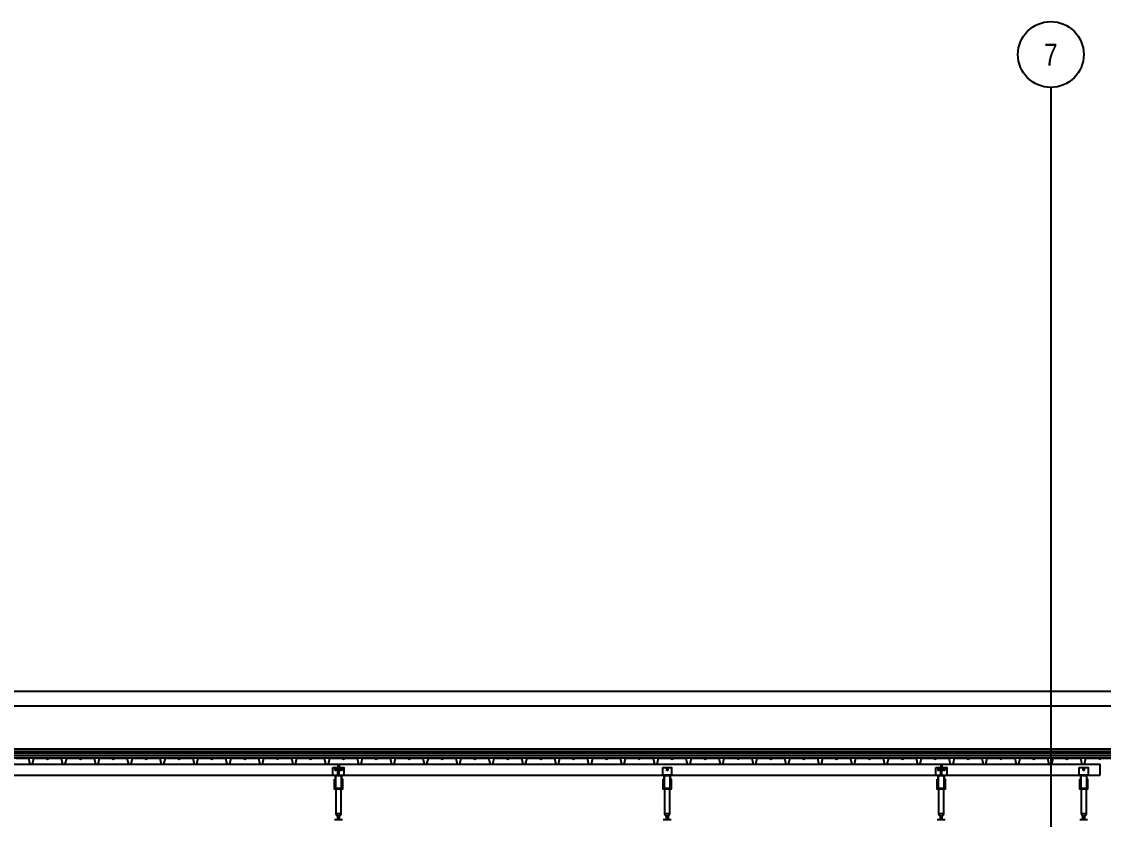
# Model space of a CAD drawing. Header units: centimetres. Extents: x 26200 to 152500, y -600 to 9300.
# Drawn here: x 137126 to 138113, y 1991 to 2718 of the extents above; entities that cross this region are included whole.
import ezdxf
from ezdxf.enums import TextEntityAlignment as Align

# ---------------------------------------------------------------- set-up
doc = ezdxf.new("R2010")
doc.units = ezdxf.units.CM
doc.layers.add('ROTAS-MIMARI-KESIT', color=8, linetype='Continuous')
doc.styles.add('ROTAS', font='arial.ttf')

msp = doc.modelspace()

# ---------------------------------------------------------------- linework, layer by layer
at = {"layer": 'ROTAS-MIMARI-KESIT'}
for p, q in [((147225.24, 2107.63), (127309.45, 2107.63)), ((129128.29, 2094.5), (147186.65, 2094.5))]:
    msp.add_line(p, q, dxfattribs=at)
for points in [[(138064.7, 2658.48), (138064.7, 925.39)], [(147194.7, 2054.99), (129122.2, 2054.99)], [(147194.7, 2052.99), (129122.2, 2052.99)], [(147194.7, 2050.99), (129122.2, 2050.99)], [(147194.7, 2048.99), (129122.2, 2048.99)], [(147194.7, 2046.99), (129122.2, 2046.99)], [(137120.74, 2046.99), (137131.74, 2046.99), (137132.99, 2041.49), (137135.49, 2041.49), (137135.93, 2043.44)], [(137132.54, 2043.44), (137132.99, 2041.49), (137135.49, 2041.49), (137136.74, 2046.99), (137147.74, 2046.99), (137149.24, 2045.99), (137150.74, 2046.99), (137161.74, 2046.99), (137162.99, 2041.49), (137165.49, 2041.49), (137166.74, 2046.99), (137177.74, 2046.99), (137179.24, 2045.99), (137180.74, 2046.99), (137191.74, 2046.99), (137192.99, 2041.49), (137195.49, 2041.49), (137196.74, 2046.99), (137207.74, 2046.99), (137209.24, 2045.99), (137210.74, 2046.99), (137221.74, 2046.99), (137222.99, 2041.49), (137225.49, 2041.49), (137225.93, 2043.44)], [(137222.54, 2043.44), (137222.99, 2041.49), (137225.49, 2041.49), (137226.74, 2046.99), (137237.74, 2046.99), (137239.24, 2045.99), (137240.74, 2046.99), (137251.74, 2046.99), (137252.99, 2041.49), (137255.49, 2041.49), (137256.74, 2046.99), (137267.74, 2046.99), (137269.24, 2045.99), (137270.74, 2046.99), (137281.74, 2046.99), (137282.99, 2041.49), (137285.49, 2041.49), (137286.74, 2046.99), (137297.74, 2046.99), (137299.24, 2045.99), (137300.74, 2046.99), (137311.74, 2046.99), (137312.99, 2041.49), (137315.49, 2041.49), (137315.93, 2043.44)], [(137312.54, 2043.44), (137312.99, 2041.49), (137315.49, 2041.49), (137316.74, 2046.99), (137327.74, 2046.99), (137329.24, 2045.99), (137330.74, 2046.99), (137341.74, 2046.99), (137342.99, 2041.49), (137345.49, 2041.49), (137346.74, 2046.99), (137357.74, 2046.99), (137359.24, 2045.99), (137360.74, 2046.99), (137371.74, 2046.99), (137372.99, 2041.49), (137375.49, 2041.49), (137376.74, 2046.99), (137387.74, 2046.99), (137389.24, 2045.99), (137390.74, 2046.99), (137401.74, 2046.99), (137402.99, 2041.49), (137405.49, 2041.49), (137405.93, 2043.44)], [(137402.54, 2043.44), (137402.99, 2041.49), (137405.49, 2041.49), (137406.74, 2046.99), (137417.74, 2046.99), (137419.24, 2045.99), (137420.74, 2046.99), (137431.74, 2046.99), (137432.99, 2041.49), (137435.49, 2041.49), (137436.74, 2046.99), (137447.74, 2046.99), (137449.24, 2045.99), (137450.74, 2046.99), (137461.74, 2046.99), (137462.99, 2041.49), (137465.49, 2041.49), (137466.74, 2046.99), (137477.74, 2046.99), (137479.24, 2045.99), (137480.74, 2046.99), (137491.74, 2046.99), (137492.99, 2041.49), (137495.49, 2041.49), (137495.93, 2043.44)], [(137492.54, 2043.44), (137492.99, 2041.49), (137495.49, 2041.49), (137496.74, 2046.99), (137507.74, 2046.99), (137509.24, 2045.99), (137510.74, 2046.99), (137521.74, 2046.99), (137522.99, 2041.49), (137525.49, 2041.49), (137526.74, 2046.99), (137537.74, 2046.99), (137539.24, 2045.99), (137540.74, 2046.99), (137551.74, 2046.99), (137552.99, 2041.49), (137555.49, 2041.49), (137556.74, 2046.99), (137567.74, 2046.99), (137569.24, 2045.99), (137570.74, 2046.99), (137581.74, 2046.99), (137582.99, 2041.49), (137585.49, 2041.49), (137585.93, 2043.44)], [(137582.54, 2043.44), (137582.99, 2041.49), (137585.49, 2041.49), (137586.74, 2046.99), (137597.74, 2046.99), (137599.24, 2045.99), (137600.74, 2046.99), (137611.74, 2046.99), (137612.99, 2041.49), (137615.49, 2041.49), (137616.74, 2046.99), (137627.74, 2046.99), (137629.24, 2045.99), (137630.74, 2046.99), (137641.74, 2046.99), (137642.99, 2041.49), (137645.49, 2041.49), (137646.74, 2046.99), (137657.74, 2046.99), (137659.24, 2045.99), (137660.74, 2046.99), (137671.74, 2046.99), (137672.99, 2041.49), (137675.49, 2041.49), (137675.93, 2043.44)], [(137672.54, 2043.44), (137672.99, 2041.49), (137675.49, 2041.49), (137676.74, 2046.99), (137687.74, 2046.99), (137689.24, 2045.99), (137690.74, 2046.99), (137701.74, 2046.99), (137702.99, 2041.49), (137705.49, 2041.49), (137706.74, 2046.99), (137717.74, 2046.99), (137719.24, 2045.99), (137720.74, 2046.99), (137731.74, 2046.99), (137732.99, 2041.49), (137735.49, 2041.49), (137736.74, 2046.99), (137747.74, 2046.99), (137749.24, 2045.99), (137750.74, 2046.99), (137761.74, 2046.99), (137762.99, 2041.49), (137765.49, 2041.49), (137765.93, 2043.44)], [(137762.54, 2043.44), (137762.99, 2041.49), (137765.49, 2041.49), (137766.74, 2046.99), (137777.74, 2046.99), (137779.24, 2045.99), (137780.74, 2046.99), (137791.74, 2046.99), (137792.99, 2041.49), (137795.49, 2041.49), (137796.74, 2046.99), (137807.74, 2046.99), (137809.24, 2045.99), (137810.74, 2046.99), (137821.74, 2046.99), (137822.99, 2041.49), (137825.49, 2041.49), (137826.74, 2046.99), (137837.74, 2046.99), (137839.24, 2045.99), (137840.74, 2046.99), (137851.74, 2046.99), (137852.99, 2041.49), (137855.49, 2041.49), (137855.93, 2043.44)], [(137852.54, 2043.44), (137852.99, 2041.49), (137855.49, 2041.49), (137856.74, 2046.99), (137867.74, 2046.99), (137869.24, 2045.99), (137870.74, 2046.99), (137881.74, 2046.99), (137882.99, 2041.49), (137885.49, 2041.49), (137886.74, 2046.99), (137897.74, 2046.99), (137899.24, 2045.99), (137900.74, 2046.99), (137911.74, 2046.99), (137912.99, 2041.49), (137915.49, 2041.49), (137916.74, 2046.99), (137927.74, 2046.99), (137929.24, 2045.99), (137930.74, 2046.99), (137941.74, 2046.99), (137942.99, 2041.49), (137945.49, 2041.49), (137945.93, 2043.44)], [(137942.54, 2043.44), (137942.99, 2041.49), (137945.49, 2041.49), (137946.74, 2046.99), (137957.74, 2046.99), (137959.24, 2045.99), (137960.74, 2046.99), (137971.74, 2046.99), (137972.99, 2041.49), (137975.49, 2041.49), (137976.74, 2046.99), (137987.74, 2046.99), (137989.24, 2045.99), (137990.74, 2046.99), (138001.74, 2046.99), (138002.99, 2041.49), (138005.49, 2041.49), (138006.74, 2046.99), (138017.74, 2046.99), (138019.24, 2045.99), (138020.74, 2046.99), (138031.74, 2046.99), (138032.99, 2041.49), (138035.49, 2041.49), (138035.93, 2043.44)], [(138032.54, 2043.44), (138032.99, 2041.49), (138035.49, 2041.49), (138036.74, 2046.99), (138047.74, 2046.99), (138049.24, 2045.99), (138050.74, 2046.99), (138061.74, 2046.99), (138062.99, 2041.49), (138065.49, 2041.49), (138066.74, 2046.99), (138077.74, 2046.99), (138079.24, 2045.99), (138080.74, 2046.99), (138091.74, 2046.99), (138092.99, 2041.49), (138095.49, 2041.49), (138096.74, 2046.99), (138107.74, 2046.99), (138109.24, 2045.99), (138110.74, 2046.99), (138121.74, 2046.99)], [(129112.2, 2041.49), (138109.7, 2041.49)], [(137414.2, 2041.49), (137414.2, 2038.49)], [(137414.2, 2031.49), (137414.2, 2038.49)], [(137415.2, 2041.49), (137415.2, 2038.49)], [(137415.2, 2031.49), (137415.2, 2038.49)], [(137416.9, 2037.19), (137416.88, 2037.19), (137416.87, 2037.19), (137416.85, 2037.18), (137416.83, 2037.18), (137416.82, 2037.18), (137416.8, 2037.18), (137416.79, 2037.18), (137416.77, 2037.17), (137416.75, 2037.17), (137416.74, 2037.17), (137416.72, 2037.16), (137416.7, 2037.16), (137416.69, 2037.15), (137416.67, 2037.15), (137416.66, 2037.14), (137416.64, 2037.14), (137416.62, 2037.13), (137416.61, 2037.12), (137416.59, 2037.12), (137416.58, 2037.11), (137416.56, 2037.1), (137416.54, 2037.09), (137416.53, 2037.08), (137416.51, 2037.07), (137416.5, 2037.06), (137416.48, 2037.05), (137416.47, 2037.04), (137416.46, 2037.03), (137416.44, 2037.02), (137416.43, 2037.01), (137416.42, 2036.99), (137416.4, 2036.98), (137416.39, 2036.97), (137416.38, 2036.96), (137416.37, 2036.94), (137416.35, 2036.93), (137416.34, 2036.91), (137416.33, 2036.9), (137416.32, 2036.88), (137416.31, 2036.87), (137416.3, 2036.85), (137416.29, 2036.84), (137416.28, 2036.82), (137416.28, 2036.81), (137416.27, 2036.79), (137416.26, 2036.78), (137416.25, 2036.76), (137416.25, 2036.74), (137416.24, 2036.73), (137416.23, 2036.71), (137416.23, 2036.7), (137416.22, 2036.68), (137416.22, 2036.66), (137416.22, 2036.65), (137416.21, 2036.63), (137416.21, 2036.61), (137416.21, 2036.6), (137416.2, 2036.58), (137416.2, 2036.57), (137416.2, 2036.55), (137416.2, 2036.53), (137416.2, 2036.52), (137416.2, 2036.5), (137416.2, 2036.49), (137416.2, 2036.47), (137416.2, 2036.46), (137416.2, 2036.44), (137416.2, 2036.42), (137416.2, 2036.41), (137416.2, 2036.39), (137416.21, 2036.38), (137416.21, 2036.36), (137416.21, 2036.34), (137416.22, 2036.33), (137416.22, 2036.31), (137416.22, 2036.29), (137416.23, 2036.28), (137416.23, 2036.26), (137416.24, 2036.25), (137416.25, 2036.23), (137416.25, 2036.21), (137416.26, 2036.2), (137416.27, 2036.18), (137416.28, 2036.16), (137416.28, 2036.15), (137416.29, 2036.13), (137416.3, 2036.12), (137416.31, 2036.1), (137416.32, 2036.09), (137416.33, 2036.07), (137416.34, 2036.06), (137416.35, 2036.05), (137416.37, 2036.03), (137416.38, 2036.02), (137416.39, 2036), (137416.4, 2035.99), (137416.42, 2035.98), (137416.43, 2035.97), (137416.44, 2035.95), (137416.46, 2035.94), (137416.47, 2035.93), (137416.48, 2035.92), (137416.5, 2035.91), (137416.51, 2035.9), (137416.53, 2035.89), (137416.54, 2035.88), (137416.56, 2035.87), (137416.58, 2035.86), (137416.59, 2035.86), (137416.61, 2035.85), (137416.62, 2035.84), (137416.64, 2035.84), (137416.66, 2035.83), (137416.67, 2035.82), (137416.69, 2035.82), (137416.7, 2035.81), (137416.72, 2035.81), (137416.74, 2035.81), (137416.75, 2035.8), (137416.77, 2035.8), (137416.79, 2035.8), (137416.8, 2035.79), (137416.82, 2035.79), (137416.83, 2035.79), (137416.85, 2035.79), (137416.87, 2035.79), (137416.88, 2035.79), (137416.9, 2035.79)], [(137417.5, 2037.19), (137416.9, 2037.19)], [(137417.5, 2035.79), (137416.9, 2035.79)], [(137417.5, 2035.79), (137417.51, 2035.79), (137417.53, 2035.79), (137417.54, 2035.79), (137417.56, 2035.79), (137417.58, 2035.79), (137417.59, 2035.79), (137417.61, 2035.8), (137417.62, 2035.8), (137417.64, 2035.8), (137417.66, 2035.81), (137417.67, 2035.81), (137417.69, 2035.81), (137417.71, 2035.82), (137417.72, 2035.82), (137417.74, 2035.83), (137417.76, 2035.84), (137417.77, 2035.84), (137417.79, 2035.85), (137417.8, 2035.86), (137417.82, 2035.86), (137417.83, 2035.87), (137417.85, 2035.88), (137417.87, 2035.89), (137417.88, 2035.9), (137417.9, 2035.91), (137417.91, 2035.92), (137417.92, 2035.93), (137417.94, 2035.94), (137417.95, 2035.95), (137417.97, 2035.97), (137417.98, 2035.98), (137417.99, 2035.99), (137418.01, 2036), (137418.02, 2036.02), (137418.03, 2036.03), (137418.04, 2036.05), (137418.05, 2036.06), (137418.06, 2036.07), (137418.07, 2036.09), (137418.08, 2036.1), (137418.09, 2036.12), (137418.1, 2036.13), (137418.11, 2036.15), (137418.12, 2036.16), (137418.13, 2036.18), (137418.13, 2036.2), (137418.14, 2036.21), (137418.15, 2036.23), (137418.15, 2036.25), (137418.16, 2036.26), (137418.17, 2036.28), (137418.17, 2036.29), (137418.17, 2036.31), (137418.18, 2036.33), (137418.18, 2036.34), (137418.19, 2036.36), (137418.19, 2036.38), (137418.19, 2036.39), (137418.19, 2036.41), (137418.19, 2036.42), (137418.2, 2036.44), (137418.2, 2036.46), (137418.2, 2036.47), (137418.2, 2036.49), (137418.2, 2036.5), (137418.2, 2036.52), (137418.2, 2036.53), (137418.19, 2036.55), (137418.19, 2036.57), (137418.19, 2036.58), (137418.19, 2036.6), (137418.19, 2036.61), (137418.18, 2036.63), (137418.18, 2036.65), (137418.17, 2036.66), (137418.17, 2036.68), (137418.17, 2036.7), (137418.16, 2036.71), (137418.15, 2036.73), (137418.15, 2036.74), (137418.14, 2036.76), (137418.13, 2036.78), (137418.13, 2036.79), (137418.12, 2036.81), (137418.11, 2036.82), (137418.1, 2036.84), (137418.09, 2036.85), (137418.08, 2036.87), (137418.07, 2036.88), (137418.06, 2036.9), (137418.05, 2036.91), (137418.04, 2036.93), (137418.03, 2036.94), (137418.02, 2036.96), (137418.01, 2036.97), (137417.99, 2036.98), (137417.98, 2036.99), (137417.97, 2037.01), (137417.95, 2037.02), (137417.94, 2037.03), (137417.92, 2037.04), (137417.91, 2037.05), (137417.9, 2037.06), (137417.88, 2037.07), (137417.87, 2037.08), (137417.85, 2037.09), (137417.83, 2037.1), (137417.82, 2037.11), (137417.8, 2037.12), (137417.79, 2037.12), (137417.77, 2037.13), (137417.76, 2037.14), (137417.74, 2037.14), (137417.72, 2037.15), (137417.71, 2037.15), (137417.69, 2037.16), (137417.67, 2037.16), (137417.66, 2037.17), (137417.64, 2037.17), (137417.62, 2037.17), (137417.61, 2037.18), (137417.59, 2037.18), (137417.58, 2037.18), (137417.56, 2037.18), (137417.54, 2037.18), (137417.53, 2037.19), (137417.51, 2037.19), (137417.5, 2037.19)], [(137964.2, 2041.49), (137964.2, 2038.49)], [(137964.2, 2031.49), (137964.2, 2038.49)], [(137965.2, 2041.49), (137965.2, 2038.49)], [(137965.2, 2031.49), (137965.2, 2038.49)], [(137966.9, 2037.19), (137966.88, 2037.19), (137966.87, 2037.19), (137966.85, 2037.18), (137966.83, 2037.18), (137966.82, 2037.18), (137966.8, 2037.18), (137966.79, 2037.18), (137966.77, 2037.17), (137966.75, 2037.17), (137966.74, 2037.17), (137966.72, 2037.16), (137966.7, 2037.16), (137966.69, 2037.15), (137966.67, 2037.15), (137966.66, 2037.14), (137966.64, 2037.14), (137966.62, 2037.13), (137966.61, 2037.12), (137966.59, 2037.12), (137966.58, 2037.11), (137966.56, 2037.1), (137966.54, 2037.09), (137966.53, 2037.08), (137966.51, 2037.07), (137966.5, 2037.06), (137966.48, 2037.05), (137966.47, 2037.04), (137966.46, 2037.03), (137966.44, 2037.02), (137966.43, 2037.01), (137966.42, 2036.99), (137966.4, 2036.98), (137966.39, 2036.97), (137966.38, 2036.96), (137966.37, 2036.94), (137966.35, 2036.93), (137966.34, 2036.91), (137966.33, 2036.9), (137966.32, 2036.88), (137966.31, 2036.87), (137966.3, 2036.85), (137966.29, 2036.84), (137966.28, 2036.82), (137966.28, 2036.81), (137966.27, 2036.79), (137966.26, 2036.78), (137966.25, 2036.76), (137966.25, 2036.74), (137966.24, 2036.73), (137966.23, 2036.71), (137966.23, 2036.7), (137966.22, 2036.68), (137966.22, 2036.66), (137966.22, 2036.65), (137966.21, 2036.63), (137966.21, 2036.61), (137966.21, 2036.6), (137966.2, 2036.58), (137966.2, 2036.57), (137966.2, 2036.55), (137966.2, 2036.53), (137966.2, 2036.52), (137966.2, 2036.5), (137966.2, 2036.49), (137966.2, 2036.47), (137966.2, 2036.46), (137966.2, 2036.44), (137966.2, 2036.42), (137966.2, 2036.41), (137966.2, 2036.39), (137966.21, 2036.38), (137966.21, 2036.36), (137966.21, 2036.34), (137966.22, 2036.33), (137966.22, 2036.31), (137966.22, 2036.29), (137966.23, 2036.28), (137966.23, 2036.26), (137966.24, 2036.25), (137966.25, 2036.23), (137966.25, 2036.21), (137966.26, 2036.2), (137966.27, 2036.18), (137966.28, 2036.16), (137966.28, 2036.15), (137966.29, 2036.13), (137966.3, 2036.12), (137966.31, 2036.1), (137966.32, 2036.09), (137966.33, 2036.07), (137966.34, 2036.06), (137966.35, 2036.05), (137966.37, 2036.03), (137966.38, 2036.02), (137966.39, 2036), (137966.4, 2035.99), (137966.42, 2035.98), (137966.43, 2035.97), (137966.44, 2035.95), (137966.46, 2035.94), (137966.47, 2035.93), (137966.48, 2035.92), (137966.5, 2035.91), (137966.51, 2035.9), (137966.53, 2035.89), (137966.54, 2035.88), (137966.56, 2035.87), (137966.58, 2035.86), (137966.59, 2035.86), (137966.61, 2035.85), (137966.62, 2035.84), (137966.64, 2035.84), (137966.66, 2035.83), (137966.67, 2035.82), (137966.69, 2035.82), (137966.7, 2035.81), (137966.72, 2035.81), (137966.74, 2035.81), (137966.75, 2035.8), (137966.77, 2035.8), (137966.79, 2035.8), (137966.8, 2035.79), (137966.82, 2035.79), (137966.83, 2035.79), (137966.85, 2035.79), (137966.87, 2035.79), (137966.88, 2035.79), (137966.9, 2035.79)], [(137967.5, 2037.19), (137966.9, 2037.19)], [(137967.5, 2035.79), (137966.9, 2035.79)], [(137967.5, 2035.79), (137967.51, 2035.79), (137967.53, 2035.79), (137967.54, 2035.79), (137967.56, 2035.79), (137967.58, 2035.79), (137967.59, 2035.79), (137967.61, 2035.8), (137967.62, 2035.8), (137967.64, 2035.8), (137967.66, 2035.81), (137967.67, 2035.81), (137967.69, 2035.81), (137967.71, 2035.82), (137967.72, 2035.82), (137967.74, 2035.83), (137967.76, 2035.84), (137967.77, 2035.84), (137967.79, 2035.85), (137967.8, 2035.86), (137967.82, 2035.86), (137967.83, 2035.87), (137967.85, 2035.88), (137967.87, 2035.89), (137967.88, 2035.9), (137967.9, 2035.91), (137967.91, 2035.92), (137967.92, 2035.93), (137967.94, 2035.94), (137967.95, 2035.95), (137967.97, 2035.97), (137967.98, 2035.98), (137967.99, 2035.99), (137968.01, 2036), (137968.02, 2036.02), (137968.03, 2036.03), (137968.04, 2036.05), (137968.05, 2036.06), (137968.06, 2036.07), (137968.07, 2036.09), (137968.08, 2036.1), (137968.09, 2036.12), (137968.1, 2036.13), (137968.11, 2036.15), (137968.12, 2036.16), (137968.13, 2036.18), (137968.13, 2036.2), (137968.14, 2036.21), (137968.15, 2036.23), (137968.15, 2036.25), (137968.16, 2036.26), (137968.17, 2036.28), (137968.17, 2036.29), (137968.17, 2036.31), (137968.18, 2036.33), (137968.18, 2036.34), (137968.19, 2036.36), (137968.19, 2036.38), (137968.19, 2036.39), (137968.19, 2036.41), (137968.19, 2036.42), (137968.2, 2036.44), (137968.2, 2036.46), (137968.2, 2036.47), (137968.2, 2036.49), (137968.2, 2036.5), (137968.2, 2036.52), (137968.2, 2036.53), (137968.19, 2036.55), (137968.19, 2036.57), (137968.19, 2036.58), (137968.19, 2036.6), (137968.19, 2036.61), (137968.18, 2036.63), (137968.18, 2036.65), (137968.17, 2036.66), (137968.17, 2036.68), (137968.17, 2036.7), (137968.16, 2036.71), (137968.15, 2036.73), (137968.15, 2036.74), (137968.14, 2036.76), (137968.13, 2036.78), (137968.13, 2036.79), (137968.12, 2036.81), (137968.11, 2036.82), (137968.1, 2036.84), (137968.09, 2036.85), (137968.08, 2036.87), (137968.07, 2036.88), (137968.06, 2036.9), (137968.05, 2036.91), (137968.04, 2036.93), (137968.03, 2036.94), (137968.02, 2036.96), (137968.01, 2036.97), (137967.99, 2036.98), (137967.98, 2036.99), (137967.97, 2037.01), (137967.95, 2037.02), (137967.94, 2037.03), (137967.92, 2037.04), (137967.91, 2037.05), (137967.9, 2037.06), (137967.88, 2037.07), (137967.87, 2037.08), (137967.85, 2037.09), (137967.83, 2037.1), (137967.82, 2037.11), (137967.8, 2037.12), (137967.79, 2037.12), (137967.77, 2037.13), (137967.76, 2037.14), (137967.74, 2037.14), (137967.72, 2037.15), (137967.71, 2037.15), (137967.69, 2037.16), (137967.67, 2037.16), (137967.66, 2037.17), (137967.64, 2037.17), (137967.62, 2037.17), (137967.61, 2037.18), (137967.59, 2037.18), (137967.58, 2037.18), (137967.56, 2037.18), (137967.54, 2037.18), (137967.53, 2037.19), (137967.51, 2037.19), (137967.5, 2037.19)], [(138109.7, 2031.49), (138109.7, 2041.49)], [(129112.2, 2031.49), (138109.7, 2031.49)], [(137409.7, 2031.49), (137419.7, 2031.49)], [(137411.1, 2025.89), (137411.6, 2025.89)], [(137411.1, 2024.49), (137411.6, 2024.49)], [(137417.7, 2019.19), (137417.7, 2031.19), (137411.7, 2031.19), (137411.7, 2019.19)], [(137417.8, 2025.89), (137418.3, 2025.89)], [(137417.8, 2024.49), (137418.3, 2024.49)], [(137718.7, 2031.49), (137710.7, 2031.49)], [(137711.1, 2025.89), (137711.6, 2025.89)], [(137711.1, 2024.49), (137711.6, 2024.49)], [(137717.7, 2019.19), (137717.7, 2031.19), (137711.7, 2031.19), (137711.7, 2019.19)], [(137717.8, 2025.89), (137718.3, 2025.89)], [(137717.8, 2024.49), (137718.3, 2024.49)], [(137959.7, 2031.49), (137969.7, 2031.49)], [(137961.1, 2025.89), (137961.6, 2025.89)], [(137961.1, 2024.49), (137961.6, 2024.49)], [(137967.7, 2019.19), (137967.7, 2031.19), (137961.7, 2031.19), (137961.7, 2019.19)], [(137967.8, 2025.89), (137968.3, 2025.89)], [(137967.8, 2024.49), (137968.3, 2024.49)], [(138098.7, 2031.49), (138090.7, 2031.49)], [(138091.1, 2025.89), (138091.6, 2025.89)], [(138091.1, 2024.49), (138091.6, 2024.49)], [(138097.7, 2019.19), (138097.7, 2031.19), (138091.7, 2031.19), (138091.7, 2019.19)], [(138097.8, 2025.89), (138098.3, 2025.89)], [(138097.8, 2024.49), (138098.3, 2024.49)], [(137412.28, 2018.69), (137412.28, 1996.09), (137413.7, 1994.09), (137413.7, 1991.09)], [(137415.7, 1991.09), (137415.7, 1994.09), (137417.11, 1996.09), (137417.11, 2018.69)], [(137712.28, 2018.69), (137712.28, 1996.09), (137713.7, 1994.09), (137713.7, 1991.09)], [(137715.7, 1991.09), (137715.7, 1994.09), (137717.11, 1996.09), (137717.11, 2018.69)], [(137962.28, 2018.69), (137962.28, 1996.09), (137963.7, 1994.09), (137963.7, 1991.09)], [(137965.7, 1991.09), (137965.7, 1994.09), (137967.11, 1996.09), (137967.11, 2018.69)], [(138092.28, 2018.69), (138092.28, 1996.09), (138093.7, 1994.09), (138093.7, 1991.09)], [(138095.7, 1991.09), (138095.7, 1994.09), (138097.11, 1996.09), (138097.11, 2018.69)], [(137417.11, 1996.09), (137412.28, 1996.09)], [(137415.7, 1994.09), (137413.7, 1994.09)], [(137717.11, 1996.09), (137712.28, 1996.09)], [(137715.7, 1994.09), (137713.7, 1994.09)], [(137967.11, 1996.09), (137962.28, 1996.09)], [(137965.7, 1994.09), (137963.7, 1994.09)], [(138097.11, 1996.09), (138092.28, 1996.09)], [(138095.7, 1994.09), (138093.7, 1994.09)], [(137411.1, 1991.09), (137418.3, 1991.09)], [(137711.1, 1991.09), (137718.3, 1991.09)], [(137961.1, 1991.09), (137968.3, 1991.09)], [(138091.1, 1991.09), (138098.3, 1991.09)]]:
    msp.add_lwpolyline(points, dxfattribs=at)
for points in [[(137409.7, 2038.49), (137419.7, 2038.49), (137419.7, 2031.19), (137409.7, 2031.19)], [(137412.9, 2036.49), (137412.9, 2036.5), (137412.9, 2036.52), (137412.9, 2036.53), (137412.89, 2036.55), (137412.89, 2036.57), (137412.89, 2036.58), (137412.89, 2036.6), (137412.89, 2036.61), (137412.88, 2036.63), (137412.88, 2036.65), (137412.87, 2036.66), (137412.87, 2036.68), (137412.87, 2036.7), (137412.86, 2036.71), (137412.85, 2036.73), (137412.85, 2036.74), (137412.84, 2036.76), (137412.83, 2036.78), (137412.83, 2036.79), (137412.82, 2036.81), (137412.81, 2036.82), (137412.8, 2036.84), (137412.79, 2036.85), (137412.78, 2036.87), (137412.77, 2036.88), (137412.76, 2036.9), (137412.75, 2036.91), (137412.74, 2036.93), (137412.73, 2036.94), (137412.72, 2036.96), (137412.71, 2036.97), (137412.69, 2036.98), (137412.68, 2036.99), (137412.67, 2037.01), (137412.65, 2037.02), (137412.64, 2037.03), (137412.62, 2037.04), (137412.61, 2037.05), (137412.6, 2037.06), (137412.58, 2037.07), (137412.57, 2037.08), (137412.55, 2037.09), (137412.53, 2037.1), (137412.52, 2037.11), (137412.5, 2037.12), (137412.49, 2037.12), (137412.47, 2037.13), (137412.46, 2037.14), (137412.44, 2037.14), (137412.42, 2037.15), (137412.41, 2037.15), (137412.39, 2037.16), (137412.37, 2037.16), (137412.36, 2037.17), (137412.34, 2037.17), (137412.32, 2037.17), (137412.31, 2037.18), (137412.29, 2037.18), (137412.28, 2037.18), (137412.26, 2037.18), (137412.24, 2037.18), (137412.23, 2037.19), (137412.21, 2037.19), (137412.2, 2037.19), (137412.18, 2037.19), (137412.17, 2037.19), (137412.15, 2037.18), (137412.13, 2037.18), (137412.12, 2037.18), (137412.1, 2037.18), (137412.09, 2037.18), (137412.07, 2037.17), (137412.05, 2037.17), (137412.04, 2037.17), (137412.02, 2037.16), (137412, 2037.16), (137411.99, 2037.15), (137411.97, 2037.15), (137411.96, 2037.14), (137411.94, 2037.14), (137411.92, 2037.13), (137411.91, 2037.12), (137411.89, 2037.12), (137411.88, 2037.11), (137411.86, 2037.1), (137411.84, 2037.09), (137411.83, 2037.08), (137411.81, 2037.07), (137411.8, 2037.06), (137411.78, 2037.05), (137411.77, 2037.04), (137411.76, 2037.03), (137411.74, 2037.02), (137411.73, 2037.01), (137411.72, 2036.99), (137411.7, 2036.98), (137411.69, 2036.97), (137411.68, 2036.96), (137411.67, 2036.94), (137411.65, 2036.93), (137411.64, 2036.91), (137411.63, 2036.9), (137411.62, 2036.88), (137411.61, 2036.87), (137411.6, 2036.85), (137411.59, 2036.84), (137411.58, 2036.82), (137411.58, 2036.81), (137411.57, 2036.79), (137411.56, 2036.78), (137411.55, 2036.76), (137411.55, 2036.74), (137411.54, 2036.73), (137411.53, 2036.71), (137411.53, 2036.7), (137411.52, 2036.68), (137411.52, 2036.66), (137411.52, 2036.65), (137411.51, 2036.63), (137411.51, 2036.61), (137411.51, 2036.6), (137411.5, 2036.58), (137411.5, 2036.57), (137411.5, 2036.55), (137411.5, 2036.53), (137411.5, 2036.52), (137411.5, 2036.5), (137411.5, 2036.49), (137411.5, 2036.47), (137411.5, 2036.46), (137411.5, 2036.44), (137411.5, 2036.42), (137411.5, 2036.41), (137411.5, 2036.39), (137411.51, 2036.38), (137411.51, 2036.36), (137411.51, 2036.34), (137411.52, 2036.33), (137411.52, 2036.31), (137411.52, 2036.29), (137411.53, 2036.28), (137411.53, 2036.26), (137411.54, 2036.25), (137411.55, 2036.23), (137411.55, 2036.21), (137411.56, 2036.2), (137411.57, 2036.18), (137411.58, 2036.16), (137411.58, 2036.15), (137411.59, 2036.13), (137411.6, 2036.12), (137411.61, 2036.1), (137411.62, 2036.09), (137411.63, 2036.07), (137411.64, 2036.06), (137411.65, 2036.05), (137411.67, 2036.03), (137411.68, 2036.02), (137411.69, 2036), (137411.7, 2035.99), (137411.72, 2035.98), (137411.73, 2035.97), (137411.74, 2035.95), (137411.76, 2035.94), (137411.77, 2035.93), (137411.78, 2035.92), (137411.8, 2035.91), (137411.81, 2035.9), (137411.83, 2035.89), (137411.84, 2035.88), (137411.86, 2035.87), (137411.88, 2035.86), (137411.89, 2035.86), (137411.91, 2035.85), (137411.92, 2035.84), (137411.94, 2035.84), (137411.96, 2035.83), (137411.97, 2035.82), (137411.99, 2035.82), (137412, 2035.81), (137412.02, 2035.81), (137412.04, 2035.81), (137412.05, 2035.8), (137412.07, 2035.8), (137412.09, 2035.8), (137412.1, 2035.79), (137412.12, 2035.79), (137412.13, 2035.79), (137412.15, 2035.79), (137412.17, 2035.79), (137412.18, 2035.79), (137412.2, 2035.79), (137412.21, 2035.79), (137412.23, 2035.79), (137412.24, 2035.79), (137412.26, 2035.79), (137412.28, 2035.79), (137412.29, 2035.79), (137412.31, 2035.8), (137412.32, 2035.8), (137412.34, 2035.8), (137412.36, 2035.81), (137412.37, 2035.81), (137412.39, 2035.81), (137412.41, 2035.82), (137412.42, 2035.82), (137412.44, 2035.83), (137412.46, 2035.84), (137412.47, 2035.84), (137412.49, 2035.85), (137412.5, 2035.86), (137412.52, 2035.86), (137412.53, 2035.87), (137412.55, 2035.88), (137412.57, 2035.89), (137412.58, 2035.9), (137412.6, 2035.91), (137412.61, 2035.92), (137412.62, 2035.93), (137412.64, 2035.94), (137412.65, 2035.95), (137412.67, 2035.97), (137412.68, 2035.98), (137412.69, 2035.99), (137412.71, 2036), (137412.72, 2036.02), (137412.73, 2036.03), (137412.74, 2036.05), (137412.75, 2036.06), (137412.76, 2036.07), (137412.77, 2036.09), (137412.78, 2036.1), (137412.79, 2036.12), (137412.8, 2036.13), (137412.81, 2036.15), (137412.82, 2036.16), (137412.83, 2036.18), (137412.83, 2036.2), (137412.84, 2036.21), (137412.85, 2036.23), (137412.85, 2036.25), (137412.86, 2036.26), (137412.87, 2036.28), (137412.87, 2036.29), (137412.87, 2036.31), (137412.88, 2036.33), (137412.88, 2036.34), (137412.89, 2036.36), (137412.89, 2036.38), (137412.89, 2036.39), (137412.89, 2036.41), (137412.89, 2036.42), (137412.9, 2036.44), (137412.9, 2036.46), (137412.9, 2036.47)], [(137710.7, 2038.49), (137718.7, 2038.49), (137718.7, 2031.19), (137710.7, 2031.19)], [(137715.4, 2036.49), (137715.4, 2036.5), (137715.4, 2036.52), (137715.4, 2036.53), (137715.39, 2036.55), (137715.39, 2036.57), (137715.39, 2036.58), (137715.39, 2036.6), (137715.39, 2036.61), (137715.38, 2036.63), (137715.38, 2036.65), (137715.37, 2036.66), (137715.37, 2036.68), (137715.37, 2036.7), (137715.36, 2036.71), (137715.35, 2036.73), (137715.35, 2036.74), (137715.34, 2036.76), (137715.33, 2036.78), (137715.33, 2036.79), (137715.32, 2036.81), (137715.31, 2036.82), (137715.3, 2036.84), (137715.29, 2036.85), (137715.28, 2036.87), (137715.27, 2036.88), (137715.26, 2036.9), (137715.25, 2036.91), (137715.24, 2036.93), (137715.23, 2036.94), (137715.22, 2036.96), (137715.21, 2036.97), (137715.19, 2036.98), (137715.18, 2036.99), (137715.17, 2037.01), (137715.15, 2037.02), (137715.14, 2037.03), (137715.12, 2037.04), (137715.11, 2037.05), (137715.1, 2037.06), (137715.08, 2037.07), (137715.07, 2037.08), (137715.05, 2037.09), (137715.03, 2037.1), (137715.02, 2037.11), (137715, 2037.12), (137714.99, 2037.12), (137714.97, 2037.13), (137714.96, 2037.14), (137714.94, 2037.14), (137714.92, 2037.15), (137714.91, 2037.15), (137714.89, 2037.16), (137714.87, 2037.16), (137714.86, 2037.17), (137714.84, 2037.17), (137714.82, 2037.17), (137714.81, 2037.18), (137714.79, 2037.18), (137714.78, 2037.18), (137714.76, 2037.18), (137714.74, 2037.19), (137714.73, 2037.19), (137714.71, 2037.19), (137714.7, 2037.19), (137714.68, 2037.19), (137714.67, 2037.19), (137714.65, 2037.19), (137714.63, 2037.18), (137714.62, 2037.18), (137714.6, 2037.18), (137714.59, 2037.18), (137714.57, 2037.17), (137714.55, 2037.17), (137714.54, 2037.17), (137714.52, 2037.16), (137714.5, 2037.16), (137714.49, 2037.15), (137714.47, 2037.15), (137714.46, 2037.14), (137714.44, 2037.14), (137714.42, 2037.13), (137714.41, 2037.12), (137714.39, 2037.12), (137714.38, 2037.11), (137714.36, 2037.1), (137714.34, 2037.09), (137714.33, 2037.08), (137714.31, 2037.07), (137714.3, 2037.06), (137714.28, 2037.05), (137714.27, 2037.04), (137714.26, 2037.03), (137714.24, 2037.02), (137714.23, 2037.01), (137714.22, 2036.99), (137714.2, 2036.98), (137714.19, 2036.97), (137714.18, 2036.96), (137714.17, 2036.94), (137714.15, 2036.93), (137714.14, 2036.91), (137714.13, 2036.9), (137714.12, 2036.88), (137714.11, 2036.87), (137714.1, 2036.85), (137714.09, 2036.84), (137714.08, 2036.82), (137714.08, 2036.81), (137714.07, 2036.79), (137714.06, 2036.78), (137714.05, 2036.76), (137714.05, 2036.74), (137714.04, 2036.73), (137714.03, 2036.71), (137714.03, 2036.7), (137714.02, 2036.68), (137714.02, 2036.66), (137714.02, 2036.65), (137714.01, 2036.63), (137714.01, 2036.61), (137714.01, 2036.6), (137714, 2036.58), (137714, 2036.57), (137714, 2036.55), (137714, 2036.53), (137714, 2036.52), (137714, 2036.5), (137714, 2036.49), (137714, 2036.47), (137714, 2036.46), (137714, 2036.44), (137714, 2036.42), (137714, 2036.41), (137714, 2036.39), (137714.01, 2036.38), (137714.01, 2036.36), (137714.01, 2036.34), (137714.02, 2036.33), (137714.02, 2036.31), (137714.02, 2036.29), (137714.03, 2036.28), (137714.03, 2036.26), (137714.04, 2036.25), (137714.05, 2036.23), (137714.05, 2036.21), (137714.06, 2036.2), (137714.07, 2036.18), (137714.08, 2036.17), (137714.08, 2036.15), (137714.09, 2036.13), (137714.1, 2036.12), (137714.11, 2036.1), (137714.12, 2036.09), (137714.13, 2036.07), (137714.14, 2036.06), (137714.15, 2036.05), (137714.17, 2036.03), (137714.18, 2036.02), (137714.19, 2036), (137714.2, 2035.99), (137714.22, 2035.98), (137714.23, 2035.97), (137714.24, 2035.95), (137714.26, 2035.94), (137714.27, 2035.93), (137714.28, 2035.92), (137714.3, 2035.91), (137714.31, 2035.9), (137714.33, 2035.89), (137714.34, 2035.88), (137714.36, 2035.87), (137714.38, 2035.86), (137714.39, 2035.86), (137714.41, 2035.85), (137714.42, 2035.84), (137714.44, 2035.84), (137714.46, 2035.83), (137714.47, 2035.82), (137714.49, 2035.82), (137714.5, 2035.81), (137714.52, 2035.81), (137714.54, 2035.81), (137714.55, 2035.8), (137714.57, 2035.8), (137714.59, 2035.8), (137714.6, 2035.79), (137714.62, 2035.79), (137714.63, 2035.79), (137714.65, 2035.79), (137714.67, 2035.79), (137714.68, 2035.79), (137714.7, 2035.79), (137714.71, 2035.79), (137714.73, 2035.79), (137714.74, 2035.79), (137714.76, 2035.79), (137714.78, 2035.79), (137714.79, 2035.79), (137714.81, 2035.8), (137714.82, 2035.8), (137714.84, 2035.8), (137714.86, 2035.81), (137714.87, 2035.81), (137714.89, 2035.81), (137714.91, 2035.82), (137714.92, 2035.82), (137714.94, 2035.83), (137714.96, 2035.84), (137714.97, 2035.84), (137714.99, 2035.85), (137715, 2035.86), (137715.02, 2035.86), (137715.03, 2035.87), (137715.05, 2035.88), (137715.07, 2035.89), (137715.08, 2035.9), (137715.1, 2035.91), (137715.11, 2035.92), (137715.12, 2035.93), (137715.14, 2035.94), (137715.15, 2035.95), (137715.17, 2035.97), (137715.18, 2035.98), (137715.19, 2035.99), (137715.21, 2036), (137715.22, 2036.02), (137715.23, 2036.03), (137715.24, 2036.05), (137715.25, 2036.06), (137715.26, 2036.07), (137715.27, 2036.09), (137715.28, 2036.1), (137715.29, 2036.12), (137715.3, 2036.13), (137715.31, 2036.15), (137715.32, 2036.17), (137715.33, 2036.18), (137715.33, 2036.2), (137715.34, 2036.21), (137715.35, 2036.23), (137715.35, 2036.25), (137715.36, 2036.26), (137715.37, 2036.28), (137715.37, 2036.29), (137715.37, 2036.31), (137715.38, 2036.33), (137715.38, 2036.34), (137715.39, 2036.36), (137715.39, 2036.38), (137715.39, 2036.39), (137715.39, 2036.41), (137715.39, 2036.42), (137715.4, 2036.44), (137715.4, 2036.46), (137715.4, 2036.47)], [(137959.7, 2038.49), (137969.7, 2038.49), (137969.7, 2031.19), (137959.7, 2031.19)], [(137962.9, 2036.49), (137962.9, 2036.5), (137962.9, 2036.52), (137962.9, 2036.53), (137962.89, 2036.55), (137962.89, 2036.57), (137962.89, 2036.58), (137962.89, 2036.6), (137962.89, 2036.61), (137962.88, 2036.63), (137962.88, 2036.65), (137962.87, 2036.66), (137962.87, 2036.68), (137962.87, 2036.7), (137962.86, 2036.71), (137962.85, 2036.73), (137962.85, 2036.74), (137962.84, 2036.76), (137962.83, 2036.78), (137962.83, 2036.79), (137962.82, 2036.81), (137962.81, 2036.82), (137962.8, 2036.84), (137962.79, 2036.85), (137962.78, 2036.87), (137962.77, 2036.88), (137962.76, 2036.9), (137962.75, 2036.91), (137962.74, 2036.93), (137962.73, 2036.94), (137962.72, 2036.96), (137962.71, 2036.97), (137962.69, 2036.98), (137962.68, 2036.99), (137962.67, 2037.01), (137962.65, 2037.02), (137962.64, 2037.03), (137962.62, 2037.04), (137962.61, 2037.05), (137962.6, 2037.06), (137962.58, 2037.07), (137962.57, 2037.08), (137962.55, 2037.09), (137962.53, 2037.1), (137962.52, 2037.11), (137962.5, 2037.12), (137962.49, 2037.12), (137962.47, 2037.13), (137962.46, 2037.14), (137962.44, 2037.14), (137962.42, 2037.15), (137962.41, 2037.15), (137962.39, 2037.16), (137962.37, 2037.16), (137962.36, 2037.17), (137962.34, 2037.17), (137962.32, 2037.17), (137962.31, 2037.18), (137962.29, 2037.18), (137962.28, 2037.18), (137962.26, 2037.18), (137962.24, 2037.18), (137962.23, 2037.19), (137962.21, 2037.19), (137962.2, 2037.19), (137962.18, 2037.19), (137962.17, 2037.19), (137962.15, 2037.18), (137962.13, 2037.18), (137962.12, 2037.18), (137962.1, 2037.18), (137962.09, 2037.18), (137962.07, 2037.17), (137962.05, 2037.17), (137962.04, 2037.17), (137962.02, 2037.16), (137962, 2037.16), (137961.99, 2037.15), (137961.97, 2037.15), (137961.96, 2037.14), (137961.94, 2037.14), (137961.92, 2037.13), (137961.91, 2037.12), (137961.89, 2037.12), (137961.88, 2037.11), (137961.86, 2037.1), (137961.84, 2037.09), (137961.83, 2037.08), (137961.81, 2037.07), (137961.8, 2037.06), (137961.78, 2037.05), (137961.77, 2037.04), (137961.76, 2037.03), (137961.74, 2037.02), (137961.73, 2037.01), (137961.72, 2036.99), (137961.7, 2036.98), (137961.69, 2036.97), (137961.68, 2036.96), (137961.67, 2036.94), (137961.65, 2036.93), (137961.64, 2036.91), (137961.63, 2036.9), (137961.62, 2036.88), (137961.61, 2036.87), (137961.6, 2036.85), (137961.59, 2036.84), (137961.58, 2036.82), (137961.58, 2036.81), (137961.57, 2036.79), (137961.56, 2036.78), (137961.55, 2036.76), (137961.55, 2036.74), (137961.54, 2036.73), (137961.53, 2036.71), (137961.53, 2036.7), (137961.52, 2036.68), (137961.52, 2036.66), (137961.52, 2036.65), (137961.51, 2036.63), (137961.51, 2036.61), (137961.51, 2036.6), (137961.5, 2036.58), (137961.5, 2036.57), (137961.5, 2036.55), (137961.5, 2036.53), (137961.5, 2036.52), (137961.5, 2036.5), (137961.5, 2036.49), (137961.5, 2036.47), (137961.5, 2036.46), (137961.5, 2036.44), (137961.5, 2036.42), (137961.5, 2036.41), (137961.5, 2036.39), (137961.51, 2036.38), (137961.51, 2036.36), (137961.51, 2036.34), (137961.52, 2036.33), (137961.52, 2036.31), (137961.52, 2036.29), (137961.53, 2036.28), (137961.53, 2036.26), (137961.54, 2036.25), (137961.55, 2036.23), (137961.55, 2036.21), (137961.56, 2036.2), (137961.57, 2036.18), (137961.58, 2036.16), (137961.58, 2036.15), (137961.59, 2036.13), (137961.6, 2036.12), (137961.61, 2036.1), (137961.62, 2036.09), (137961.63, 2036.07), (137961.64, 2036.06), (137961.65, 2036.05), (137961.67, 2036.03), (137961.68, 2036.02), (137961.69, 2036), (137961.7, 2035.99), (137961.72, 2035.98), (137961.73, 2035.97), (137961.74, 2035.95), (137961.76, 2035.94), (137961.77, 2035.93), (137961.78, 2035.92), (137961.8, 2035.91), (137961.81, 2035.9), (137961.83, 2035.89), (137961.84, 2035.88), (137961.86, 2035.87), (137961.88, 2035.86), (137961.89, 2035.86), (137961.91, 2035.85), (137961.92, 2035.84), (137961.94, 2035.84), (137961.96, 2035.83), (137961.97, 2035.82), (137961.99, 2035.82), (137962, 2035.81), (137962.02, 2035.81), (137962.04, 2035.81), (137962.05, 2035.8), (137962.07, 2035.8), (137962.09, 2035.8), (137962.1, 2035.79), (137962.12, 2035.79), (137962.13, 2035.79), (137962.15, 2035.79), (137962.17, 2035.79), (137962.18, 2035.79), (137962.2, 2035.79), (137962.21, 2035.79), (137962.23, 2035.79), (137962.24, 2035.79), (137962.26, 2035.79), (137962.28, 2035.79), (137962.29, 2035.79), (137962.31, 2035.8), (137962.32, 2035.8), (137962.34, 2035.8), (137962.36, 2035.81), (137962.37, 2035.81), (137962.39, 2035.81), (137962.41, 2035.82), (137962.42, 2035.82), (137962.44, 2035.83), (137962.46, 2035.84), (137962.47, 2035.84), (137962.49, 2035.85), (137962.5, 2035.86), (137962.52, 2035.86), (137962.53, 2035.87), (137962.55, 2035.88), (137962.57, 2035.89), (137962.58, 2035.9), (137962.6, 2035.91), (137962.61, 2035.92), (137962.62, 2035.93), (137962.64, 2035.94), (137962.65, 2035.95), (137962.67, 2035.97), (137962.68, 2035.98), (137962.69, 2035.99), (137962.71, 2036), (137962.72, 2036.02), (137962.73, 2036.03), (137962.74, 2036.05), (137962.75, 2036.06), (137962.76, 2036.07), (137962.77, 2036.09), (137962.78, 2036.1), (137962.79, 2036.12), (137962.8, 2036.13), (137962.81, 2036.15), (137962.82, 2036.16), (137962.83, 2036.18), (137962.83, 2036.2), (137962.84, 2036.21), (137962.85, 2036.23), (137962.85, 2036.25), (137962.86, 2036.26), (137962.87, 2036.28), (137962.87, 2036.29), (137962.87, 2036.31), (137962.88, 2036.33), (137962.88, 2036.34), (137962.89, 2036.36), (137962.89, 2036.38), (137962.89, 2036.39), (137962.89, 2036.41), (137962.89, 2036.42), (137962.9, 2036.44), (137962.9, 2036.46), (137962.9, 2036.47)], [(138090.7, 2038.49), (138098.7, 2038.49), (138098.7, 2031.19), (138090.7, 2031.19)], [(138095.4, 2036.49), (138095.4, 2036.5), (138095.4, 2036.52), (138095.4, 2036.53), (138095.39, 2036.55), (138095.39, 2036.57), (138095.39, 2036.58), (138095.39, 2036.6), (138095.39, 2036.61), (138095.38, 2036.63), (138095.38, 2036.65), (138095.37, 2036.66), (138095.37, 2036.68), (138095.37, 2036.7), (138095.36, 2036.71), (138095.35, 2036.73), (138095.35, 2036.74), (138095.34, 2036.76), (138095.33, 2036.78), (138095.33, 2036.79), (138095.32, 2036.81), (138095.31, 2036.82), (138095.3, 2036.84), (138095.29, 2036.85), (138095.28, 2036.87), (138095.27, 2036.88), (138095.26, 2036.9), (138095.25, 2036.91), (138095.24, 2036.93), (138095.23, 2036.94), (138095.22, 2036.96), (138095.21, 2036.97), (138095.19, 2036.98), (138095.18, 2036.99), (138095.17, 2037.01), (138095.15, 2037.02), (138095.14, 2037.03), (138095.12, 2037.04), (138095.11, 2037.05), (138095.1, 2037.06), (138095.08, 2037.07), (138095.07, 2037.08), (138095.05, 2037.09), (138095.03, 2037.1), (138095.02, 2037.11), (138095, 2037.12), (138094.99, 2037.12), (138094.97, 2037.13), (138094.96, 2037.14), (138094.94, 2037.14), (138094.92, 2037.15), (138094.91, 2037.15), (138094.89, 2037.16), (138094.87, 2037.16), (138094.86, 2037.17), (138094.84, 2037.17), (138094.82, 2037.17), (138094.81, 2037.18), (138094.79, 2037.18), (138094.78, 2037.18), (138094.76, 2037.18), (138094.74, 2037.19), (138094.73, 2037.19), (138094.71, 2037.19), (138094.7, 2037.19), (138094.68, 2037.19), (138094.67, 2037.19), (138094.65, 2037.19), (138094.63, 2037.18), (138094.62, 2037.18), (138094.6, 2037.18), (138094.59, 2037.18), (138094.57, 2037.17), (138094.55, 2037.17), (138094.54, 2037.17), (138094.52, 2037.16), (138094.5, 2037.16), (138094.49, 2037.15), (138094.47, 2037.15), (138094.46, 2037.14), (138094.44, 2037.14), (138094.42, 2037.13), (138094.41, 2037.12), (138094.39, 2037.12), (138094.38, 2037.11), (138094.36, 2037.1), (138094.34, 2037.09), (138094.33, 2037.08), (138094.31, 2037.07), (138094.3, 2037.06), (138094.28, 2037.05), (138094.27, 2037.04), (138094.26, 2037.03), (138094.24, 2037.02), (138094.23, 2037.01), (138094.22, 2036.99), (138094.2, 2036.98), (138094.19, 2036.97), (138094.18, 2036.96), (138094.17, 2036.94), (138094.15, 2036.93), (138094.14, 2036.91), (138094.13, 2036.9), (138094.12, 2036.88), (138094.11, 2036.87), (138094.1, 2036.85), (138094.09, 2036.84), (138094.08, 2036.82), (138094.08, 2036.81), (138094.07, 2036.79), (138094.06, 2036.78), (138094.05, 2036.76), (138094.05, 2036.74), (138094.04, 2036.73), (138094.03, 2036.71), (138094.03, 2036.7), (138094.02, 2036.68), (138094.02, 2036.66), (138094.02, 2036.65), (138094.01, 2036.63), (138094.01, 2036.61), (138094.01, 2036.6), (138094, 2036.58), (138094, 2036.57), (138094, 2036.55), (138094, 2036.53), (138094, 2036.52), (138094, 2036.5), (138094, 2036.49), (138094, 2036.47), (138094, 2036.46), (138094, 2036.44), (138094, 2036.42), (138094, 2036.41), (138094, 2036.39), (138094.01, 2036.38), (138094.01, 2036.36), (138094.01, 2036.34), (138094.02, 2036.33), (138094.02, 2036.31), (138094.02, 2036.29), (138094.03, 2036.28), (138094.03, 2036.26), (138094.04, 2036.25), (138094.05, 2036.23), (138094.05, 2036.21), (138094.06, 2036.2), (138094.07, 2036.18), (138094.08, 2036.17), (138094.08, 2036.15), (138094.09, 2036.13), (138094.1, 2036.12), (138094.11, 2036.1), (138094.12, 2036.09), (138094.13, 2036.07), (138094.14, 2036.06), (138094.15, 2036.05), (138094.17, 2036.03), (138094.18, 2036.02), (138094.19, 2036), (138094.2, 2035.99), (138094.22, 2035.98), (138094.23, 2035.97), (138094.24, 2035.95), (138094.26, 2035.94), (138094.27, 2035.93), (138094.28, 2035.92), (138094.3, 2035.91), (138094.31, 2035.9), (138094.33, 2035.89), (138094.34, 2035.88), (138094.36, 2035.87), (138094.38, 2035.86), (138094.39, 2035.86), (138094.41, 2035.85), (138094.42, 2035.84), (138094.44, 2035.84), (138094.46, 2035.83), (138094.47, 2035.82), (138094.49, 2035.82), (138094.5, 2035.81), (138094.52, 2035.81), (138094.54, 2035.81), (138094.55, 2035.8), (138094.57, 2035.8), (138094.59, 2035.8), (138094.6, 2035.79), (138094.62, 2035.79), (138094.63, 2035.79), (138094.65, 2035.79), (138094.67, 2035.79), (138094.68, 2035.79), (138094.7, 2035.79), (138094.71, 2035.79), (138094.73, 2035.79), (138094.74, 2035.79), (138094.76, 2035.79), (138094.78, 2035.79), (138094.79, 2035.79), (138094.81, 2035.8), (138094.82, 2035.8), (138094.84, 2035.8), (138094.86, 2035.81), (138094.87, 2035.81), (138094.89, 2035.81), (138094.91, 2035.82), (138094.92, 2035.82), (138094.94, 2035.83), (138094.96, 2035.84), (138094.97, 2035.84), (138094.99, 2035.85), (138095, 2035.86), (138095.02, 2035.86), (138095.03, 2035.87), (138095.05, 2035.88), (138095.07, 2035.89), (138095.08, 2035.9), (138095.1, 2035.91), (138095.11, 2035.92), (138095.12, 2035.93), (138095.14, 2035.94), (138095.15, 2035.95), (138095.17, 2035.97), (138095.18, 2035.98), (138095.19, 2035.99), (138095.21, 2036), (138095.22, 2036.02), (138095.23, 2036.03), (138095.24, 2036.05), (138095.25, 2036.06), (138095.26, 2036.07), (138095.27, 2036.09), (138095.28, 2036.1), (138095.29, 2036.12), (138095.3, 2036.13), (138095.31, 2036.15), (138095.32, 2036.17), (138095.33, 2036.18), (138095.33, 2036.2), (138095.34, 2036.21), (138095.35, 2036.23), (138095.35, 2036.25), (138095.36, 2036.26), (138095.37, 2036.28), (138095.37, 2036.29), (138095.37, 2036.31), (138095.38, 2036.33), (138095.38, 2036.34), (138095.39, 2036.36), (138095.39, 2036.38), (138095.39, 2036.39), (138095.39, 2036.41), (138095.39, 2036.42), (138095.4, 2036.44), (138095.4, 2036.46), (138095.4, 2036.47)], [(137411.1, 2027.69), (137411.6, 2027.69), (137411.6, 2019.19), (137417.8, 2019.19), (137417.8, 2027.69), (137418.3, 2027.69), (137418.3, 2018.69), (137411.1, 2018.69)], [(137417.4, 2030.89), (137412, 2030.89), (137412, 2019.49), (137417.4, 2019.49)], [(137711.1, 2027.69), (137711.6, 2027.69), (137711.6, 2019.19), (137717.8, 2019.19), (137717.8, 2027.69), (137718.3, 2027.69), (137718.3, 2018.69), (137711.1, 2018.69)], [(137717.4, 2030.89), (137712, 2030.89), (137712, 2019.49), (137717.4, 2019.49)], [(137961.1, 2027.69), (137961.6, 2027.69), (137961.6, 2019.19), (137967.8, 2019.19), (137967.8, 2027.69), (137968.3, 2027.69), (137968.3, 2018.69), (137961.1, 2018.69)], [(137967.4, 2030.89), (137962, 2030.89), (137962, 2019.49), (137967.4, 2019.49)], [(138091.1, 2027.69), (138091.6, 2027.69), (138091.6, 2019.19), (138097.8, 2019.19), (138097.8, 2027.69), (138098.3, 2027.69), (138098.3, 2018.69), (138091.1, 2018.69)], [(138097.4, 2030.89), (138092, 2030.89), (138092, 2019.49), (138097.4, 2019.49)]]:
    msp.add_lwpolyline(points, close=True, dxfattribs=at)
at = {"layer": 'ROTAS-MIMARI-KESIT', "ltscale": 10}
msp.add_circle((138064.7, 2688.48), 30, dxfattribs=at)

# ---------------------------------------------------------------- texts
at = {"layer": 'ROTAS-MIMARI-KESIT', "style": 'ROTAS', "width": 0.8}
msp.add_text('7', height=20, rotation=359.92667, dxfattribs=at).set_placement((138064.7, 2688.48), align=Align.MIDDLE_CENTER)

doc.saveas('drawing.dxf')
